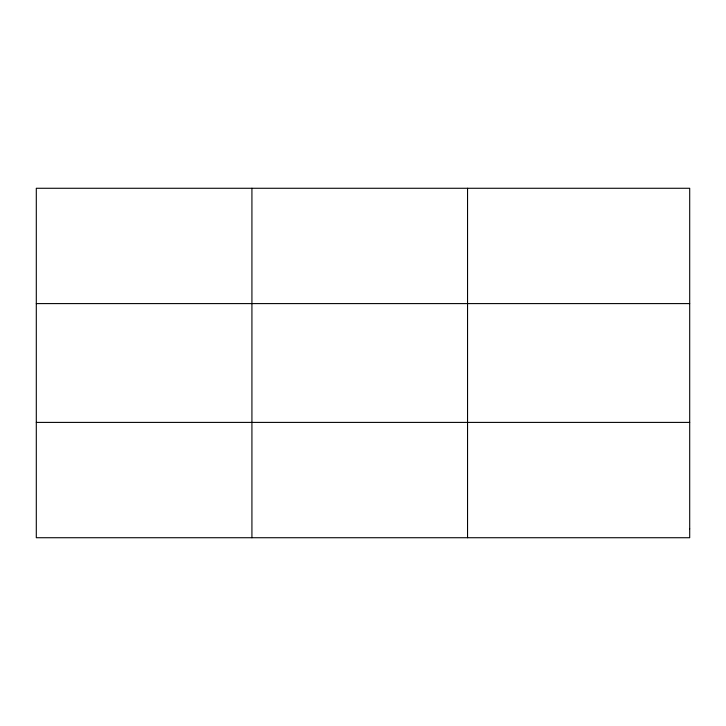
<?xml version="1.0" encoding="UTF-8"?>
<svg xmlns="http://www.w3.org/2000/svg" width="726" height="726" viewBox="0 0 726 726"><rect width="100%" height="100%" fill="white"/><g stroke="black" fill="none" stroke-linecap="round" stroke-linejoin="round"><path stroke-width="1.09" d="M251.922 537.73L251.922 188.27M467.544 537.73L467.544 188.27M36.3 303.595L689.7 303.595M36.3 422.405L689.7 422.405M689.7 528.864L689.7 537.73L36.3 537.73L36.3 188.27L689.7 188.27L689.7 528.864"/></g></svg>
